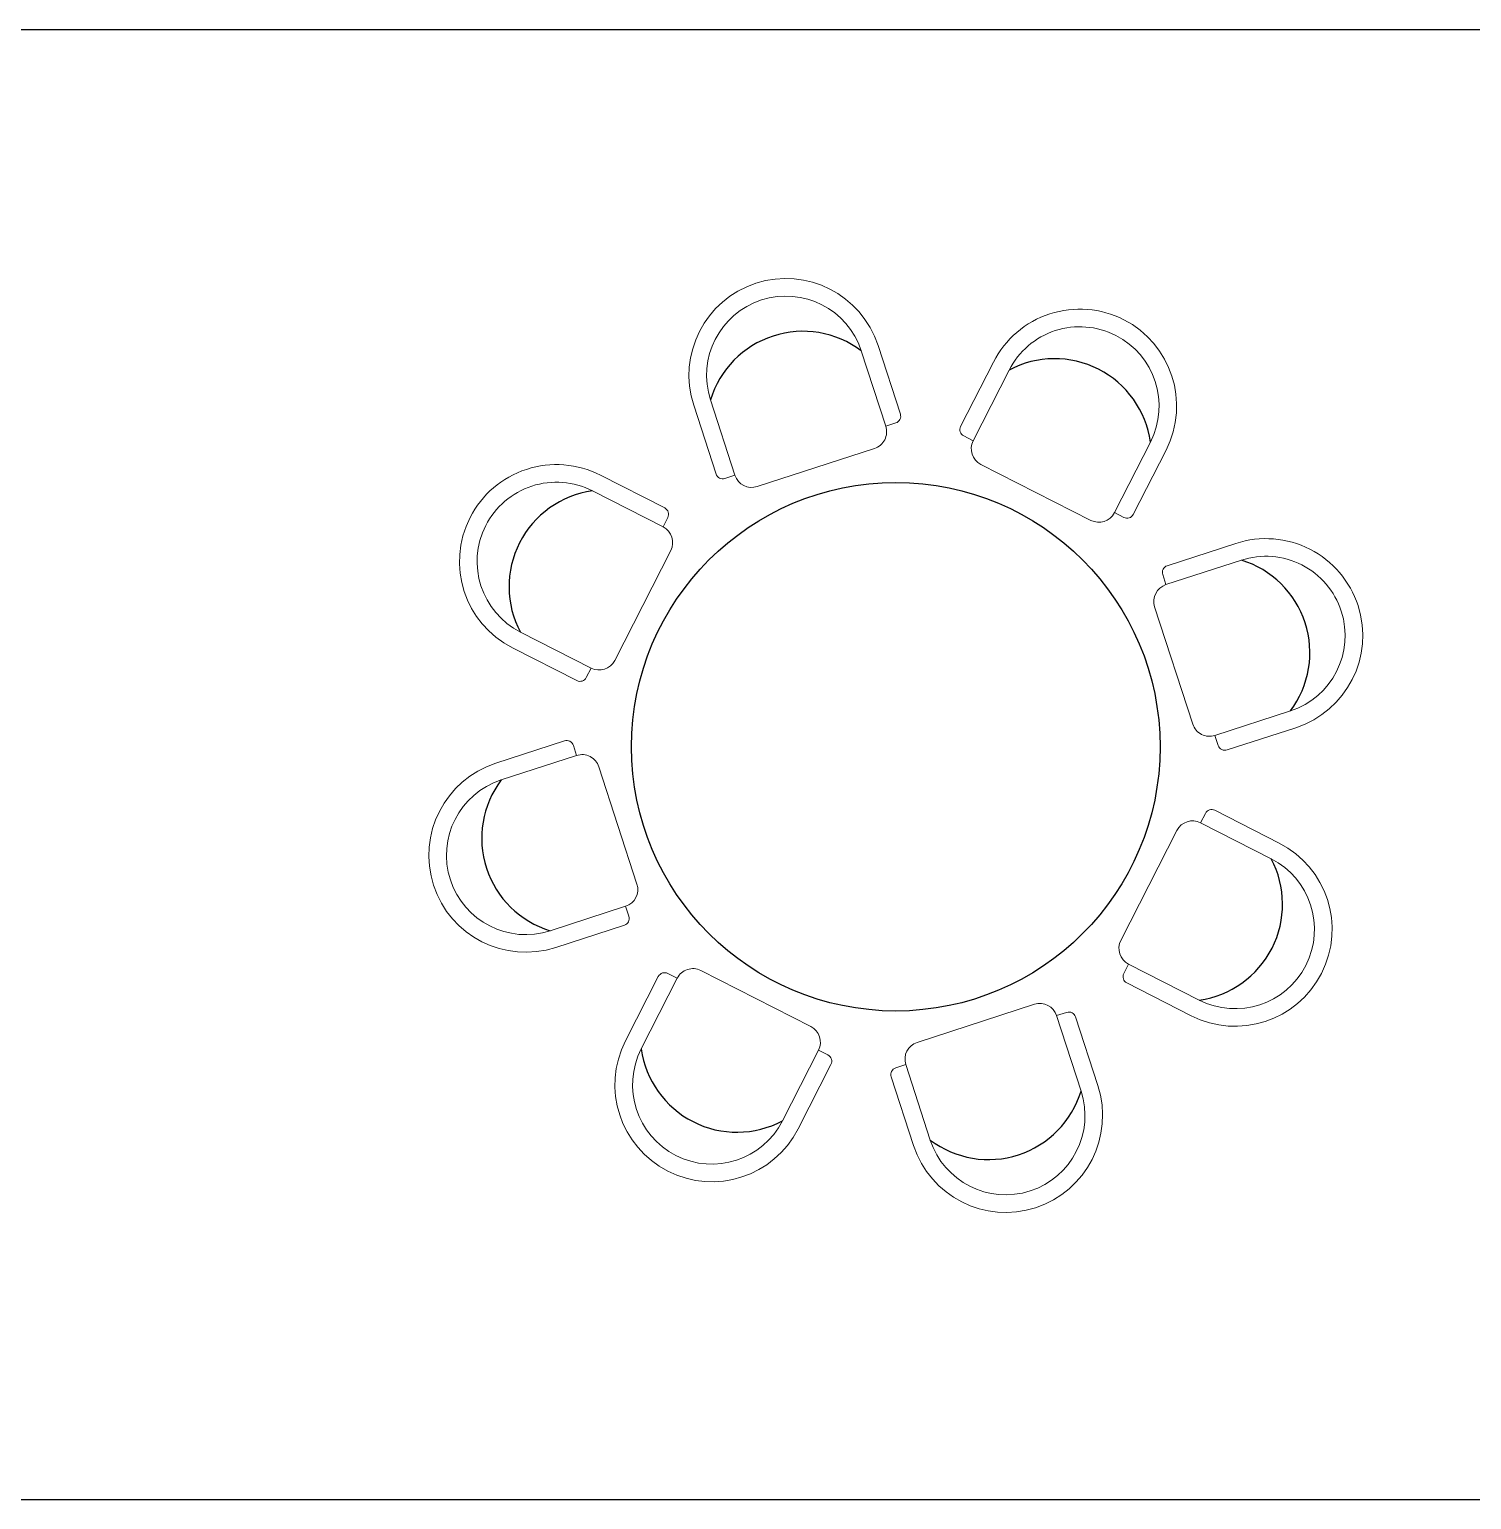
# Model space of a CAD drawing. Extents: x 185064 to 343242, y -369192 to -264966.
# Drawn here: x 200888 to 204981, y -307868 to -303696 of the extents above; entities that cross this region are included whole.
import ezdxf

# ---------------------------------------------------------------- set-up
doc = ezdxf.new("R2010")
doc.units = 0
doc.layers.add('1', color=7, linetype='Continuous', lineweight=0)
doc.layers.add('biaozhu', color=4, linetype='Continuous')
doc.layers.add('WALL', color=9, linetype='Continuous')

# ---------------------------------------------------------------- blocks, each defined once
blk = doc.blocks.new('AWERTAWET')
at = {"layer": '1', "color": 3}
for p, q in [((768345.7, 35898.6), (768345.7, 35693.6)), ((768395.7, 35898.6), (768395.7, 35673.6)), ((768845.7, 35898.6), (768845.7, 35673.6)), ((768895.7, 35898.6), (768895.7, 35693.6)), ((768365.7, 35673.6), (768395.7, 35673.6)), ((768845.7, 35673.6), (768875.7, 35673.6)), ((768445.7, 35623.6), (768795.7, 35623.6))]:
    blk.add_line(p, q, dxfattribs=at)
for centre, radius, start, end in [((768620.7, 35898.6), 275, 90, 180), ((768620.7, 35898.6), 275, 0, 90), ((768620.7, 35898.6), 225, 90, 180), ((768620.7, 35898.6), 225, 0, 90), ((768365.7, 35693.6), 20, 180, 270), ((768875.7, 35693.6), 20, 270, 0), ((768445.7, 35673.6), 50, 180, 270), ((768795.7, 35673.6), 50, 270, 0)]:
    blk.add_arc(centre, radius, start, end, dxfattribs=at)
at = {"layer": 'biaozhu', "color": 3}
blk.add_arc((768620.7, 35741.4), 274.5, 34.9453, 145.0547, dxfattribs=at)
blk = doc.blocks.new('44444')
at = {"layer": 'WALL', "color": 3}
blk.add_circle((203346.7, -305731.8), 750, dxfattribs=at)
for p, rotation in [((-516873.7, -576336.1), 18.00000000001942), ((-497274.8, 12195.9), 333.0000000000194), ((-114577.2, -1006349.6), 63.0000000000194), ((-67261.4, 414492.4), 288.0000000000194), ((473954.9, -1025948.4), 108.0000000000193), ((521270.6, 394893.6), 243.0000000000194), ((903968.3, -623651.9), 153.0000000000194), ((923567.1, -35119.9), 198.0000000000193)]:
    blk.add_blockref('AWERTAWET', p, dxfattribs=dict(at, rotation=rotation))

msp = doc.modelspace()

# ---------------------------------------------------------------- linework, layer by layer
at = {"color": 8}
for p, q in [((185063.7, -303695.7), (240052.7, -303695.7)), ((185063.7, -307868.5), (268937, -307868.5))]:
    msp.add_line(p, q, dxfattribs=at)

# ---------------------------------------------------------------- block references
msp.add_blockref('44444', (0, 0))

doc.saveas('drawing.dxf')
